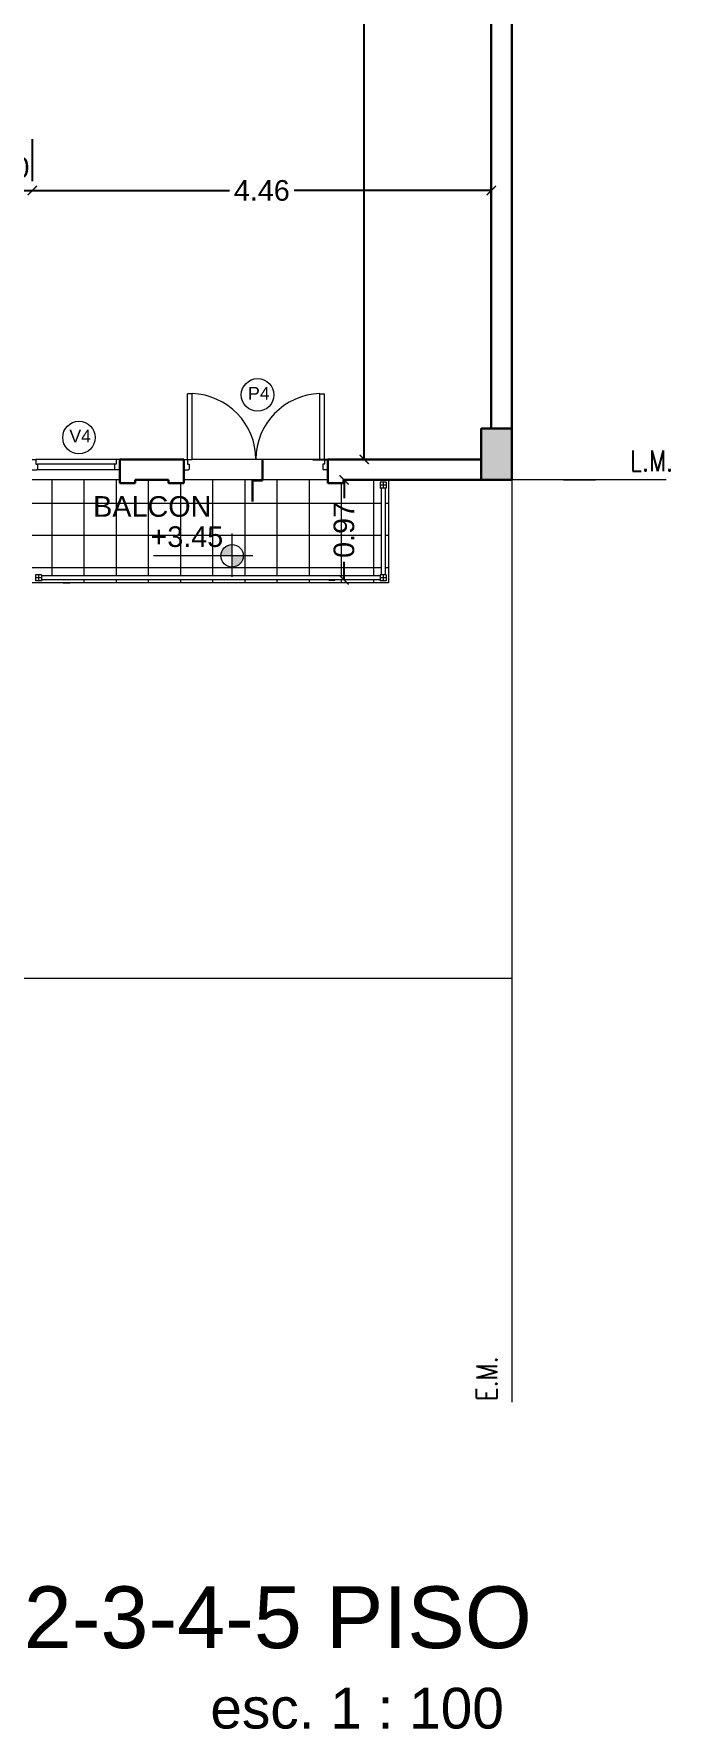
# Model space of a CAD drawing. Header units: millimetres. Extents: x 1578 to 2210, y 899 to 1032.
# Drawn here: x 1862.45 to 1868.63, y 974.54 to 991 of the extents above; entities that cross this region are included whole.
import ezdxf

# ---------------------------------------------------------------- set-up
doc = ezdxf.new("R2010")
doc.units = ezdxf.units.MM
for name, color, linetype, lineweight in [('CARPINTERIA', 7, 'Continuous', 18), ('COTAS', 7, 'Continuous', 15), ('ESTRUCTURA', 3, 'Continuous', 30), ('MUROS', 1, 'Continuous', 30), ('PISOS', 9, 'Continuous', 9), ('SANITARIOS', 7, 'Continuous', 20), ('TRAMAS', 7, 'Continuous', 15), ('UMBRALES', 7, 'Continuous', 18)]:
    doc.layers.add(name, color=color, linetype=linetype, lineweight=lineweight)
doc.styles.add('ROMANS', font='romans', dxfattribs={"height": 0.06})
doc.styles.add('STYLE1', font='ARIAL.TTF')
doc.dimstyles.get("Standard").update_dxf_attribs({"dimscale": 0, "dimtxt": 0.2, "dimasz": 0.09, "dimexe": 0.09, "dimexo": 0.5, "dimgap": 0.05, "dimtad": 0, "dimzin": 0, "dimdsep": 46, "dimtxsty": 'STYLE1', "dimblk1": 'ARCHTICK', "dimblk2": 'ARCHTICK', "dimsah": 1, "dimcen": 0, "dimadec": 0, "dimazin": 0, "dimtfac": 1, "dimtofl": 0, "dimtmove": 2, "dimatfit": 3, "dimldrblk": 'ARCHTICK', "dimfxl": 1, "dimtolj": 1, "dimtzin": 0, "dimarcsym": 0})

# ---------------------------------------------------------------- blocks, each defined once
blk = doc.blocks.new('_ARCHTICK')
at = {"color": 0, "linetype": 'ByBlock', "const_width": 0.15}
blk.add_lwpolyline([(-0.5, -0.5), (0.5, 0.5)], dxfattribs=at)
blk = doc.blocks.new('*D217')
at = {"layer": 'COTAS', "color": 0, "lineweight": -2}
for p, q in [((1861.831, 989.981), (1861.831, 989.571)), ((1862.431, 989.981), (1862.431, 989.571)), ((1861.831, 989.481), (1862.431, 989.481))]:
    blk.add_line(p, q, dxfattribs=at)
at = {"layer": 'DEFPOINTS', "color": 0}
for p in [(1861.831, 989.481), (1862.431, 989.481), (1862.431, 989.481)]:
    blk.add_point(p, dxfattribs=at)
at = {"layer": 'COTAS', "color": 0, "lineweight": -2, "xscale": 0.09, "yscale": 0.09, "zscale": 0.09, "rotation": 180}
blk.add_blockref('_ARCHTICK', (1861.831, 989.481), dxfattribs=at)
at = {"layer": 'COTAS', "color": 0, "lineweight": -2, "xscale": 0.09, "yscale": 0.09, "zscale": 0.09}
blk.add_blockref('_ARCHTICK', (1862.431, 989.481), dxfattribs=at)
at = {"layer": 'COTAS', "color": 0, "insert": (1862.131, 989.703), "char_height": 0.2, "attachment_point": 5, "style": 'STYLE1'}
blk.add_mtext('\\A1;0.60', dxfattribs=at)
blk = doc.blocks.new('*D218')
at = {"layer": 'COTAS', "color": 0, "lineweight": -2}
for p, q in [((1862.431, 989.891), (1862.431, 989.571)), ((1866.891, 989.891), (1866.891, 989.571)), ((1862.431, 989.481), (1864.347, 989.481)), ((1866.891, 989.481), (1864.975, 989.481))]:
    blk.add_line(p, q, dxfattribs=at)
at = {"layer": 'DEFPOINTS', "color": 0}
for p in [(1866.891, 989.481), (1862.431, 989.391), (1866.891, 989.391)]:
    blk.add_point(p, dxfattribs=at)
at = {"layer": 'COTAS', "color": 0, "lineweight": -2, "xscale": 0.09, "yscale": 0.09, "zscale": 0.09, "rotation": 180}
blk.add_blockref('_ARCHTICK', (1862.431, 989.481), dxfattribs=at)
at = {"layer": 'COTAS', "color": 0, "lineweight": -2, "xscale": 0.09, "yscale": 0.09, "zscale": 0.09}
blk.add_blockref('_ARCHTICK', (1866.891, 989.481), dxfattribs=at)
at = {"layer": 'COTAS', "color": 0, "insert": (1864.661, 989.481), "char_height": 0.2, "attachment_point": 5, "style": 'STYLE1'}
blk.add_mtext('\\A1;4.46', dxfattribs=at)
blk = doc.blocks.new('*D248')
at = {"layer": 'COTAS', "color": 0, "lineweight": -2}
for p, q in [((1865.46, 986.671), (1865.46, 986.495)), ((1865.954, 986.671), (1865.55, 986.671)), ((1865.46, 985.701), (1865.46, 985.876)), ((1865.311, 985.701), (1865.37, 985.701))]:
    blk.add_line(p, q, dxfattribs=at)
at = {"layer": 'DEFPOINTS', "color": 0}
for p in [(1865.454, 986.671), (1865.46, 986.671), (1865.811, 985.701)]:
    blk.add_point(p, dxfattribs=at)
at = {"layer": 'COTAS', "color": 0, "lineweight": -2, "xscale": 0.09, "yscale": 0.09, "zscale": 0.09}
for p, rotation in [((1865.46, 986.671), 90), ((1865.46, 985.701), 270)]:
    blk.add_blockref('_ARCHTICK', p, dxfattribs=dict(at, rotation=rotation))
at = {"layer": 'COTAS', "color": 0, "insert": (1865.46, 986.186), "char_height": 0.2, "attachment_point": 5, "rotation": 90, "style": 'STYLE1'}
blk.add_mtext('\\A1;0.97', dxfattribs=at)
blk = doc.blocks.new('*D226')
at = {"layer": 'COTAS', "color": 0, "lineweight": -2}
for p, q in [((1865.657, 997.064), (1865.657, 992.345)), ((1866.123, 997.064), (1865.747, 997.064)), ((1865.657, 986.871), (1865.657, 991.589)), ((1865.157, 986.871), (1865.567, 986.871))]:
    blk.add_line(p, q, dxfattribs=at)
at = {"layer": 'DEFPOINTS', "color": 0}
for p in [(1865.623, 997.064), (1865.657, 997.064), (1865.657, 986.871)]:
    blk.add_point(p, dxfattribs=at)
at = {"layer": 'COTAS', "color": 0, "lineweight": -2, "xscale": 0.09, "yscale": 0.09, "zscale": 0.09}
for p, rotation in [((1865.657, 997.064), 90), ((1865.657, 986.871), 270)]:
    blk.add_blockref('_ARCHTICK', p, dxfattribs=dict(at, rotation=rotation))
at = {"layer": 'COTAS', "color": 0, "insert": (1865.657, 991.967), "char_height": 0.2, "attachment_point": 5, "rotation": 90, "style": 'STYLE1'}
blk.add_mtext('\\A1;10.19', dxfattribs=at)

msp = doc.modelspace()

# ---------------------------------------------------------------- hatches: boundary and pattern name
at = {"layer": 'COTAS', "ltscale": 0.1}
h = msp.add_hatch(color=256, dxfattribs=at)
h.paths.add_polyline_path([(1864.372, 985.935), (1864.48, 985.935, -0.414214), (1864.372, 985.826)])
h.paths.add_polyline_path([(1864.372, 986.043), (1864.372, 985.935), (1864.263, 985.935, -0.414214)])
at = {"layer": 'PISOS', "ltscale": 0.05}
h = msp.add_hatch(color=256, dxfattribs=at)
h.paths.add_polyline_path([(1866.791, 986.671), (1867.091, 986.671), (1867.091, 987.171), (1866.791, 987.171)])
h.paths.add_polyline_path([(1859.916, 986.671), (1860.216, 986.671), (1860.216, 987.171), (1860.166, 987.171), (1859.916, 987.171)])
h.paths.add_polyline_path([(1855.871, 986.971), (1855.871, 986.671), (1856.371, 986.671), (1856.371, 986.971)])
h.paths.add_polyline_path([(1853.566, 987.071, 1), (1853.316, 987.071, 1)])
h.paths.add_polyline_path([(1853.041, 989.501), (1853.341, 989.501), (1853.341, 990.001), (1853.041, 990.001)])
h.paths.add_polyline_path([(1853.541, 991.281), (1853.541, 991.581), (1853.041, 991.581), (1853.041, 991.281)])
h.paths.add_polyline_path([(1853.041, 997.114), (1853.041, 996.814), (1853.541, 996.814), (1853.541, 997.114)])
h.paths.add_polyline_path([(1860.216, 994.764), (1859.916, 994.764), (1859.916, 994.264), (1860.216, 994.264)])
h.paths.add_polyline_path([(1859.916, 997.214), (1859.916, 996.714), (1860.216, 996.714), (1860.216, 997.214)])
h.paths.add_polyline_path([(1859.916, 991.181), (1860.216, 991.181), (1860.216, 991.681), (1859.916, 991.681)])
h.paths.add_polyline_path([(1866.791, 996.714), (1867.091, 996.714), (1867.091, 997.214), (1866.791, 997.214)])
h.paths.add_polyline_path([(1866.791, 1002.381), (1867.091, 1002.381), (1867.091, 1002.881), (1866.791, 1002.881)])
h.paths.add_polyline_path([(1866.791, 1006.331), (1867.091, 1006.331), (1867.091, 1006.831), (1866.791, 1006.831)])
h.paths.add_polyline_path([(1859.916, 1006.331), (1860.216, 1006.331), (1860.216, 1006.831), (1859.916, 1006.831)])
h.paths.add_polyline_path([(1853.541, 1006.831), (1853.041, 1006.831), (1853.041, 1006.531), (1853.541, 1006.531)])

# ---------------------------------------------------------------- linework, layer by layer
at = {"layer": 'CARPINTERIA'}
for p, q in [((1863.939, 986.871), (1863.939, 987.509)), ((1863.984, 987.509), (1863.939, 987.509)), ((1863.984, 986.871), (1863.984, 987.509)), ((1865.224, 986.871), (1865.224, 987.509)), ((1865.224, 987.509), (1865.269, 987.509)), ((1865.269, 986.871), (1865.269, 987.509)), ((1862.431, 986.871), (1862.466, 986.871)), ((1863.246, 986.871), (1862.466, 986.871)), ((1862.466, 986.871), (1862.466, 986.826)), ((1862.466, 986.826), (1862.481, 986.826)), ((1862.481, 986.826), (1862.481, 986.776)), ((1863.231, 986.826), (1862.481, 986.826)), ((1863.231, 986.826), (1863.231, 986.776)), ((1863.246, 986.826), (1863.231, 986.826)), ((1863.246, 986.871), (1863.246, 986.826)), ((1863.281, 986.871), (1863.246, 986.871)), ((1863.281, 986.871), (1863.281, 986.771)), ((1863.904, 986.871), (1863.939, 986.871)), ((1863.904, 986.871), (1863.904, 986.771)), ((1863.939, 986.871), (1863.939, 986.826)), ((1863.939, 986.871), (1863.984, 986.871)), ((1863.939, 986.826), (1863.954, 986.826)), ((1863.954, 986.826), (1863.954, 986.776)), ((1865.269, 986.871), (1865.224, 986.871)), ((1865.254, 986.826), (1865.254, 986.776)), ((1865.269, 986.826), (1865.254, 986.826)), ((1865.304, 986.871), (1865.269, 986.871)), ((1865.269, 986.871), (1865.269, 986.826)), ((1865.304, 986.871), (1865.304, 986.771)), ((1862.431, 986.771), (1862.476, 986.771)), ((1863.236, 986.771), (1862.476, 986.771)), ((1863.281, 986.771), (1863.236, 986.771)), ((1863.904, 986.771), (1863.949, 986.771)), ((1865.304, 986.771), (1865.259, 986.771))]:
    msp.add_line(p, q, dxfattribs=at)
for centre, radius, start, end in [((1863.961, 986.867), 0.643, 0.3358, 87.9932), ((1865.246, 986.867), 0.643, 92.0068, 179.6642), ((1862.476, 986.776), 0.005, 270, 0), ((1863.236, 986.776), 0.005, 180, 270), ((1863.949, 986.776), 0.005, 270, 0), ((1865.259, 986.776), 0.005, 180, 270)]:
    msp.add_arc(centre, radius, start, end, dxfattribs=at)
at = {"layer": 'COTAS', "ltscale": 0.05}
for p, q in [((1867.591, 986.671), (1867.902, 986.671)), ((1862.731, 985.671), (1862.795, 985.671)), ((1862.731, 985.671), (1862.795, 985.671))]:
    msp.add_line(p, q, dxfattribs=at)
at = {"layer": 'COTAS', "ltscale": 0.1}
for p, q in [((1864.372, 985.731), (1864.372, 986.15)), ((1864.575, 985.935), (1863.609, 985.935))]:
    msp.add_line(p, q, dxfattribs=at)
at = {"layer": 'COTAS'}
for centre in [(1864.62, 987.497), (1862.884, 987.083)]:
    msp.add_circle(centre, 0.158, dxfattribs=at)
at = {"layer": 'COTAS', "ltscale": 0.1}
msp.add_circle((1864.372, 985.935), 0.109, dxfattribs=at)
at = {"layer": 'ESTRUCTURA', "ltscale": 0.05}
for p, q in [((1867.091, 987.171), (1866.791, 987.171)), ((1866.791, 987.171), (1866.791, 986.671)), ((1867.091, 986.671), (1867.091, 987.171)), ((1866.791, 986.671), (1867.091, 986.671))]:
    msp.add_line(p, q, dxfattribs=at)
at = {"layer": 'MUROS'}
for p, q in [((1866.891, 991.181), (1866.891, 987.171)), ((1867.091, 991.181), (1867.091, 987.171)), ((1863.281, 986.871), (1863.281, 986.641)), ((1863.904, 986.871), (1863.281, 986.871)), ((1863.904, 986.871), (1863.904, 986.641)), ((1864.669, 986.871), (1864.669, 986.666)), ((1866.791, 986.871), (1865.304, 986.871)), ((1865.304, 986.871), (1865.304, 986.641)), ((1863.431, 986.641), (1863.281, 986.641)), ((1863.431, 986.671), (1863.431, 986.641)), ((1863.754, 986.671), (1863.431, 986.671)), ((1863.754, 986.671), (1863.754, 986.641)), ((1863.904, 986.641), (1863.754, 986.641)), ((1864.669, 986.666), (1864.569, 986.666)), ((1864.569, 986.666), (1864.569, 986.461)), ((1865.454, 986.641), (1865.304, 986.641)), ((1866.791, 986.671), (1865.454, 986.671)), ((1865.454, 986.671), (1865.454, 986.641))]:
    msp.add_line(p, q, dxfattribs=at)
at = {"layer": 'PISOS', "ltscale": 0.05}
for p, q in [((1862.623, 985.741), (1862.623, 986.671)), ((1862.935, 985.741), (1862.935, 986.671)), ((1863.248, 985.741), (1863.248, 986.671)), ((1863.56, 985.741), (1863.56, 986.671)), ((1863.873, 985.741), (1863.873, 986.641)), ((1864.185, 985.741), (1864.185, 986.671)), ((1864.498, 985.741), (1864.498, 986.671)), ((1864.81, 985.741), (1864.81, 986.671)), ((1865.123, 985.741), (1865.123, 986.671)), ((1865.435, 985.741), (1865.435, 986.641)), ((1865.748, 985.741), (1865.748, 986.671)), ((1865.821, 986.443), (1862.431, 986.443)), ((1865.891, 986.443), (1865.861, 986.443)), ((1865.821, 986.131), (1862.431, 986.131)), ((1865.891, 986.131), (1865.861, 986.131)), ((1865.821, 985.818), (1862.431, 985.818)), ((1865.891, 985.818), (1865.861, 985.818)), ((1862.935, 985.671), (1862.935, 985.701)), ((1863.248, 985.671), (1863.248, 985.701)), ((1863.56, 985.671), (1863.56, 985.701)), ((1863.873, 985.671), (1863.873, 985.701)), ((1864.185, 985.671), (1864.185, 985.701)), ((1864.498, 985.671), (1864.498, 985.701)), ((1864.81, 985.671), (1864.81, 985.701)), ((1865.123, 985.671), (1865.123, 985.701)), ((1865.435, 985.671), (1865.435, 985.701)), ((1865.748, 985.671), (1865.748, 985.701))]:
    msp.add_line(p, q, dxfattribs=at)
at = {"layer": 'SANITARIOS'}
for p, q in [((1865.871, 986.651), (1865.811, 986.651)), ((1865.811, 986.651), (1865.811, 986.591)), ((1865.841, 986.651), (1865.841, 986.591)), ((1865.871, 986.651), (1865.871, 986.591)), ((1865.871, 986.621), (1865.811, 986.621)), ((1865.871, 986.591), (1865.811, 986.591)), ((1865.821, 986.591), (1865.821, 985.751)), ((1865.861, 986.591), (1865.861, 985.751)), ((1862.461, 985.751), (1862.461, 985.691)), ((1862.521, 985.751), (1862.461, 985.751)), ((1862.521, 985.721), (1862.461, 985.721)), ((1862.521, 985.691), (1862.461, 985.691)), ((1862.491, 985.751), (1862.491, 985.691)), ((1862.521, 985.751), (1862.521, 985.691)), ((1865.811, 985.741), (1862.521, 985.741)), ((1865.811, 985.701), (1862.521, 985.701)), ((1865.811, 985.751), (1865.811, 985.691)), ((1865.871, 985.751), (1865.811, 985.751)), ((1865.871, 985.721), (1865.811, 985.721)), ((1865.871, 985.691), (1865.811, 985.691)), ((1865.841, 985.751), (1865.841, 985.691)), ((1865.871, 985.751), (1865.871, 985.691))]:
    msp.add_line(p, q, dxfattribs=at)
at = {"layer": 'TRAMAS', "ltscale": 0.1}
msp.add_line((1865.224, 986.871), (1863.984, 986.871), dxfattribs=at)
at = {"layer": 'TRAMAS'}
for p, q in [((1867.091, 986.671), (1867.091, 977.718)), ((1867.091, 981.831), (1854.671, 981.831))]:
    msp.add_line(p, q, dxfattribs=at)
at = {"layer": 'UMBRALES'}
for p, q in [((1863.281, 986.671), (1862.431, 986.671)), ((1865.304, 986.671), (1863.904, 986.671)), ((1865.891, 986.671), (1865.891, 985.671)), ((1868.591, 986.671), (1867.091, 986.671)), ((1865.891, 985.671), (1862.431, 985.671))]:
    msp.add_line(p, q, dxfattribs=at)

# ---------------------------------------------------------------- texts
at = {"layer": 'COTAS', "style": 'STYLE1'}
for s, height, p in [('P4', 0.1231, (1864.527, 987.451)), ('V4', 0.1231, (1862.791, 987.036)), ('BALCON', 0.2, (1863.022, 986.314)), ('+3.45', 0.2, (1863.579, 986.021))]:
    msp.add_text(s, height=height, dxfattribs=at).set_placement(p)
at = {"layer": 'COTAS', "style": 'ROMANS', "width": 0.8}
msp.add_text('L.M.', height=0.2, dxfattribs=at).set_placement((1868.238, 986.756))
msp.add_text('E.M.', height=0.2, rotation=90, dxfattribs=at).set_placement((1866.948, 977.731))
at = {"layer": 'MUROS', "color": 0, "style": 'STYLE1'}
for s, height, p in [('PLANTA 2-3-4-5 PISO', 0.6, (1858.855, 975.33)), ('esc. 1 : 100', 0.39492, (1864.161, 974.55))]:
    msp.add_text(s, height=height, dxfattribs=at).set_placement(p)

# ---------------------------------------------------------------- dimensions: what is measured, and where the dimension line sits
at = {"layer": 'COTAS'}
for base, p1, p2, picture, middle in [((1865.657, 997.064), (1865.657, 986.871), (1865.623, 997.064), '*D226', (1865.657, 991.967)), ((1865.46, 986.671), (1865.811, 985.701), (1865.454, 986.671), '*D248', (1865.46, 986.186))]:
    dim = msp.add_linear_dim(base=base, p1=p1, p2=p2, angle=90, dimstyle='Standard', override={"dimscale": 1}, dxfattribs=at)
    dim.commit()
    dim.dimension.update_dxf_attribs({"geometry": picture, "text_midpoint": middle})
dim = msp.add_linear_dim(base=(1862.431, 989.481), p1=(1861.831, 989.481), p2=(1862.431, 989.481), dimstyle='Standard', override={"dimscale": 1}, dxfattribs=at)
dim.commit()
dim.dimension.update_dxf_attribs({"geometry": '*D217', "text_midpoint": (1862.131, 989.703), "dimtype": 160})
dim = msp.add_linear_dim(base=(1866.891, 989.481), p1=(1862.431, 989.391), p2=(1866.891, 989.391), dimstyle='Standard', override={"dimscale": 1}, dxfattribs=at)
dim.commit()
dim.dimension.update_dxf_attribs({"geometry": '*D218', "text_midpoint": (1864.661, 989.481)})

doc.saveas('drawing.dxf')
